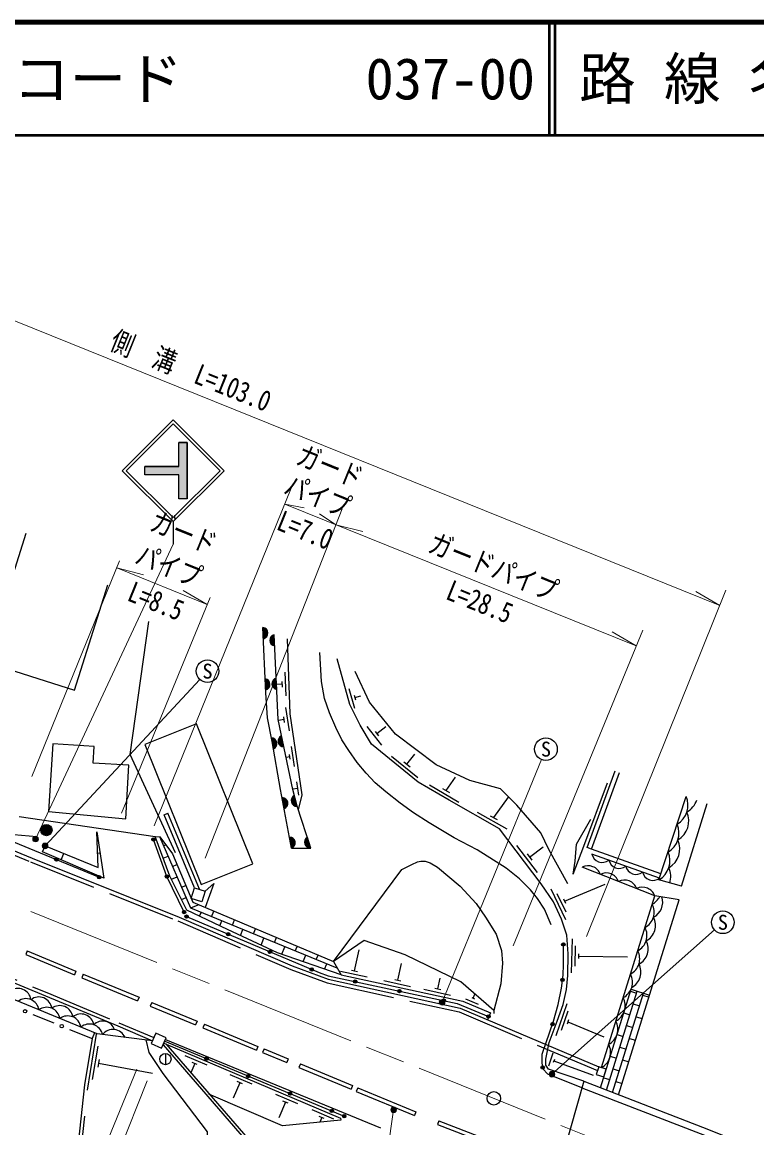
# Model space of a CAD drawing. Units: millimetres at full size, sheet at 1:1000; details may follow other scales. Extents: x 40000 to 680000, y 20000 to 380000.
# Drawn here: x 131187 to 196084, y 282282 to 380000 of the extents above; entities that cross this region are included whole.
import ezdxf
from ezdxf.enums import TextEntityAlignment as Align

# ---------------------------------------------------------------- set-up
doc = ezdxf.new("R2010")
doc.units = ezdxf.units.MM
doc.header["$LTSCALE"] = 1000
doc.linetypes.add('CHAIN', pattern=[18.5, 12, -1.5, 3.5, -1.5])
doc.linetypes.add('DASHED', pattern=[7.5, 6, -1.5])
for name, color, linetype, lineweight in [('M-BGD', 7, 'Continuous', 25), ('M-BMK', 2, 'CHAIN', 13), ('M-BMK-SRVR', 3, 'Continuous', 25), ('M-STR-HTXT', 7, 'Continuous', 13), ('M-STR-STR1', 1, 'Continuous', 25), ('M-STR-STRC', 7, 'Continuous', 25), ('M-TTL', 2, 'Continuous', 140), ('M-TTL-LINE', 7, 'Continuous', 50)]:
    doc.layers.add(name, color=color, linetype=linetype, lineweight=lineweight)
doc.layers.add('M-TTL-TXT', color=7, linetype='Continuous')
doc.styles.add('ＭＳ ゴシック', font='')
doc.styles.get('ＭＳ ゴシック').set_extended_font_data('MS Gothic')

msp = doc.modelspace()

# ---------------------------------------------------------------- hatches: boundary and pattern name
at = {"layer": 'M-BGD'}
for points in [[(152461, 326502, -0.82183), (152502, 325513)], [(153491, 324871, -0.82183), (153443, 325861)], [(152651, 321975, -0.82183), (152692, 320985)], [(153678, 321033, -0.82183), (153630, 322022)], [(153202, 316743, -0.82183), (153380, 315769)], [(154309, 315962, -0.82183), (154107, 316932)], [(154154, 311464, -0.82183), (154336, 310490)], [(155485, 310706, -0.82183), (155233, 311664)], [(132828, 308604, -1), (133828, 308604, -0.41421), (133328, 308104, -0.41421)], [(142641, 307772, -1), (142941, 307772, -0.41421), (142791, 307622, -0.41421)], [(154802, 307986, -0.82183), (154984, 307012)], [(156690, 307012, -0.82183), (156383, 307954)], [(134059, 305991, -1), (134359, 305991, -0.41421), (134209, 305841, -0.41421)], [(137842, 304430, -1), (138142, 304430, -0.41421), (137992, 304280, -0.41421)], [(143822, 304489, -1), (144122, 304489, -0.41421), (143972, 304339, -0.41421)], [(145343, 301355, -1), (145643, 301355, -0.41421), (145493, 301205, -0.41421)], [(145573, 301013, -1), (145849, 300896, -0.41421), (145653, 300816, -0.41421)], [(149256, 299453, -1), (149533, 299337, -0.41421), (149336, 299257, -0.41421)], [(178971, 298344, -1), (179008, 298642, -1)], [(152940, 297894, -1), (153216, 297777, -0.41421), (153020, 297697, -0.41421)], [(156623, 296335, -1), (156900, 296218, -0.41421), (156703, 296138, -0.41421)], [(160456, 295238, -1), (160750, 295175, -0.41421), (160572, 295060, -0.41421)], [(178899, 295205, -1), (178936, 295502, -1)], [(164368, 294403, -1), (164662, 294340, -0.41421), (164484, 294224, -0.41421)], [(168280, 293567, -1), (168573, 293504, -0.41421), (168395, 293389, -0.41421)], [(172244, 292191, -1), (172521, 292077, -0.41421), (172325, 291995, -0.41421)], [(177994, 291317, -1), (178092, 291600, -0.41421), (178185, 291409, -0.41421)], [(147333, 288459, -1), (147610, 288343, -0.41421), (147414, 288262, -0.41421)], [(177184, 287468, -0.41421), (177018, 287601, -0.41421), (177150, 287766, -1)], [(151025, 286917, -1), (151301, 286802, -0.41421), (151105, 286721, -0.41421)], [(154716, 285376, -1), (154992, 285260, -0.41421), (154796, 285180, -0.41421)], [(158407, 283834, -1), (158684, 283719, -0.41421), (158487, 283638, -0.41421)], [(159500, 283378, -1), (159777, 283262, -0.41421), (159581, 283182, -0.41421)]]:
    msp.add_hatch(color=256, dxfattribs=at).paths.add_polyline_path(points)
at = {"layer": 'M-STR-HTXT'}
for points in [[(132594, 307930, -1), (132155, 307691, -0.41421), (132255, 308030, -0.41421)], [(133464, 307205, -0.41421), (133221, 306949, -0.41421), (132964, 307192, -1)], [(168517, 293475, -0.41421), (168380, 293149, -0.41421), (168054, 293286, -1)], [(178234, 287003, -0.41421), (177967, 286771, -0.41421), (177735, 287037, -1)], [(163797, 283722, -0.41421), (163852, 284071, -0.41421), (164202, 284015, -1)]]:
    msp.add_hatch(color=256, dxfattribs=at).paths.add_polyline_path(points)
at = {"layer": 'M-STR-STRC'}
msp.add_hatch(color=256, dxfattribs=at).paths.add_polyline_path([(145022, 339984), (145022, 337859), (145772, 337859), (145772, 342859), (145022, 342859), (145022, 340734), (142022, 340734), (142022, 339984)])

# ---------------------------------------------------------------- linework, layer by layer
at = {"layer": 'M-BGD'}
for p, q in [((152461, 326502), (152502, 325513)), ((153491, 324871), (153443, 325861)), ((154508, 320450), (154428, 322548)), ((152651, 321975), (152692, 320985)), ((153678, 321033), (153630, 322022)), ((154178, 321243), (154159, 321732)), ((154168, 321488), (153657, 321468)), ((160050, 321106), (160530, 319372)), ((160523, 320522), (160635, 320117)), ((160579, 320319), (161090, 320461)), ((154374, 318117), (154301, 318601)), ((154789, 317365), (154479, 319442)), ((154337, 318359), (153826, 318283)), ((161630, 317756), (162935, 316111)), ((162518, 317120), (163302, 317742)), ((153202, 316743), (153380, 315769)), ((154309, 315962), (154107, 316932)), ((162365, 317312), (162670, 316928)), ((155258, 314216), (154993, 315997)), ((154829, 315062), (154506, 315014)), ((154860, 314855), (154798, 315270)), ((163822, 315131), (166152, 313242)), ((165176, 314419), (165886, 315294)), ((164904, 314640), (165448, 314199)), ((181091, 307064), (183575, 313835)), ((181467, 306926), (183951, 313697)), ((155635, 311690), (155458, 312876)), ((168627, 312095), (169462, 313263)), ((155546, 312283), (155089, 312215)), ((167181, 312596), (169769, 311077)), ((168325, 312272), (168929, 311918)), ((154154, 311464), (154336, 310490)), ((155485, 310706), (155233, 311664)), ((172841, 309698), (174157, 311520)), ((187436, 304202), (189831, 311578)), ((189438, 303630), (191701, 310941)), ((130926, 309806), (142947, 308035)), ((143727, 309945), (144050, 310080)), ((146411, 303506), (143727, 309945)), ((146847, 303370), (144050, 310080)), ((171388, 310176), (173999, 308699)), ((172537, 309871), (173146, 309526)), ((130457, 308194), (132480, 308037)), ((142947, 308035), (143339, 308009)), ((154802, 307986), (154984, 307012)), ((156690, 307012), (156383, 307954)), ((130426, 307552), (137992, 304430)), ((132993, 306681), (133214, 307198)), ((133214, 307198), (137904, 305306)), ((143683, 307218), (143864, 307297)), ((154984, 307012), (156690, 307012)), ((174856, 307231), (176666, 304839)), ((176000, 306216), (177197, 307121)), ((179861, 304705), (180791, 307173)), ((181467, 306926), (181090, 307060)), ((187610, 304738), (181467, 306926)), ((134640, 305976), (134865, 306532)), ((138083, 306551), (137861, 306543)), ((143652, 306114), (144082, 306301)), ((175789, 306495), (176212, 305937)), ((187487, 304358), (181515, 306484)), ((144481, 305384), (144855, 305547)), ((187073, 302793), (180657, 305317)), ((144374, 304247), (144880, 304467)), ((189438, 303630), (187436, 304202)), ((145279, 303550), (145630, 303703)), ((177898, 303420), (179183, 300709)), ((178426, 303006), (179197, 301380)), ((179083, 302322), (182684, 303832)), ((145271, 302456), (145679, 302633)), ((146078, 301716), (146748, 302008)), ((178993, 302511), (179173, 302132)), ((182350, 287608), (187073, 302793)), ((183874, 285214), (189231, 302435)), ((189231, 302435), (187073, 302793)), ((146852, 300990), (146989, 301323)), ((147914, 300944), (148114, 301432)), ((148662, 300131), (148840, 300565)), ((149765, 300186), (149957, 300655)), ((150475, 299281), (150691, 299807)), ((151616, 299428), (151800, 299878)), ((152291, 298437), (152541, 299049)), ((153467, 298670), (153643, 299100)), ((154121, 297630), (154392, 298292)), ((155318, 297913), (155486, 298323)), ((179765, 298981), (179684, 295982)), ((180048, 298373), (180000, 296574)), ((131641, 297927), (131507, 297604)), ((131507, 297604), (135808, 295817)), ((131641, 297927), (135942, 296141)), ((156014, 296975), (156243, 297534)), ((157169, 297155), (157329, 297546)), ((160547, 296173), (160947, 298002)), ((180330, 297675), (180319, 297255)), ((180324, 297465), (184658, 297406)), ((135942, 296141), (135808, 295817)), ((157908, 296320), (158094, 296776)), ((159311, 296136), (161655, 295624)), ((160274, 296233), (160821, 296113)), ((164377, 295336), (164698, 296802)), ((136591, 295871), (136457, 295548)), ((136457, 295548), (141376, 293504)), ((136591, 295871), (141511, 293827)), ((163141, 295299), (165486, 294787)), ((164104, 295396), (164651, 295276)), ((167906, 294565), (168111, 295500)), ((166670, 294528), (169015, 294016)), ((167633, 294625), (168180, 294505)), ((182270, 285835), (184976, 294535)), ((182805, 285628), (185522, 294365)), ((183339, 285421), (186069, 294195)), ((184920, 294354), (185466, 294184)), ((184976, 294535), (186615, 294025)), ((141511, 293827), (141376, 293504)), ((142641, 293359), (142507, 293036)), ((142641, 293359), (146643, 291704)), ((170359, 293690), (171467, 293228)), ((170899, 293790), (171158, 293682)), ((171028, 293736), (171183, 294107)), ((179309, 293255), (178324, 290421)), ((185169, 293230), (185715, 293060)), ((186012, 294015), (186559, 293845)), ((132141, 292306), (133993, 291552)), ((142507, 293036), (146509, 291381)), ((172564, 292447), (172305, 291838)), ((179395, 292590), (178804, 290890)), ((184326, 292445), (184872, 292275)), ((146643, 291704), (146509, 291381)), ((147283, 291439), (147149, 291116)), ((147283, 291439), (152014, 289483)), ((179452, 291840), (179314, 291443)), ((179383, 291641), (182565, 290317)), ((184575, 291320), (185121, 291150)), ((185418, 292105), (185965, 291935)), ((135382, 290986), (137374, 290175)), ((137741, 290553), (136922, 285620)), ((147149, 291116), (151880, 289159)), ((183732, 290535), (184278, 290365)), ((137873, 289517), (137382, 286557)), ((143781, 289942), (159638, 283320)), ((143853, 290104), (162836, 282287)), ((152014, 289483), (151880, 289159)), ((152564, 289255), (152430, 288932)), ((152564, 289255), (154698, 288373)), ((183981, 289410), (184527, 289240)), ((184824, 290195), (185371, 290025)), ((137981, 288333), (137866, 287643)), ((143839, 288862), (143839, 287862)), ((147518, 287833), (145586, 288655)), ((152430, 288932), (154564, 288049)), ((154698, 288373), (154564, 288049)), ((178068, 288872), (177671, 287739)), ((178199, 288338), (178106, 288074)), ((183138, 288625), (183684, 288455)), ((184230, 288285), (184777, 288115)), ((137923, 287988), (142692, 287112)), ((146435, 287968), (146088, 287154)), ((146660, 287872), (146209, 288064)), ((155763, 287932), (155630, 287609)), ((155630, 287609), (160239, 285702)), ((155763, 287932), (160372, 286026)), ((178153, 288206), (181611, 286951)), ((183387, 287500), (183933, 287330)), ((151496, 286140), (149563, 286962)), ((150637, 286179), (150187, 286371)), ((182544, 286715), (183090, 286545)), ((183636, 286376), (184183, 286206)), ((150412, 286275), (149825, 284895)), ((160372, 286026), (160239, 285702)), ((160839, 285833), (160705, 285509)), ((160705, 285509), (165840, 283386)), ((160839, 285833), (165974, 283709)), ((155533, 284421), (153601, 285244)), ((154450, 284556), (153862, 283176)), ((154675, 284461), (154224, 284652)), ((158732, 283060), (156800, 283882)), ((165974, 283709), (165840, 283386)), ((136697, 283304), (136158, 278333)), ((157874, 283099), (157423, 283291)), ((157648, 283195), (157473, 282784)), ((168000, 282910), (167873, 282584)), ((167873, 282584), (172674, 280712)), ((168000, 282910), (172801, 281038))]:
    msp.add_line(p, q, dxfattribs=at)
at = {"layer": 'M-BGD', "linetype": 'DASHED'}
msp.add_line((180791, 307173), (183295, 313824), dxfattribs=at)
at = {"layer": 'M-BGD'}
for points in [[(131503, 334796), (127918, 323475), (135813, 320975), (138754, 330261)], [(144746, 306576), (140721, 315281), (142379, 327031)], [(154984, 307012), (154019, 312190), (153262, 316420), (152870, 318525), (152703, 320717), (152461, 326502)], [(83310, 326096), (95701, 321045), (108981, 315542), (119413, 311317), (132067, 306118), (145072, 300902), (155036, 296597), (158218, 295432), (169884, 292864), (182111, 287680)], [(156690, 307012), (155485, 310708), (155092, 312199), (153807, 318372), (153443, 325861)], [(155584, 310403), (155933, 311724), (154869, 318862), (154615, 325510)], [(177909, 300218), (177327, 301615), (176700, 302554), (176089, 303325), (175119, 304287), (173935, 305245), (171391, 306862), (169333, 307922), (167152, 309237), (165757, 310132), (164577, 310972), (163321, 311967), (162381, 312777), (161571, 313628), (160785, 314564), (160038, 315623), (159434, 316583), (158891, 317672), (158328, 318961), (157902, 320219), (157639, 321722), (157472, 324294)], [(180790, 286407), (177692, 287478), (177440, 287834), (177440, 288355), (177726, 289833), (178459, 291724), (178965, 293179), (179273, 294504), (179378, 295754), (179429, 297653), (179293, 299304), (178839, 300735), (178110, 302273), (177036, 303852), (173354, 308719), (168900, 311239), (166167, 312843), (162055, 316178), (161050, 317879), (160129, 319695), (159014, 323722)], [(179401, 303838), (177720, 306874), (177007, 308364), (174869, 310797), (173446, 312242), (170734, 312974), (167747, 314373), (164180, 317069), (161879, 319915), (160610, 322611)], [(179861, 304705), (180028, 305840), (180141, 307349), (181422, 309554)], [(97736, 308469), (98205, 308275), (108882, 303944), (118095, 300189), (125066, 297334), (133241, 293960), (139626, 291287), (142702, 289982)], [(137904, 305306), (137795, 308458), (138413, 304361), (132993, 306681)], [(159354, 295820), (153748, 297759), (149339, 299809), (145742, 301517), (144237, 304519), (142947, 308035)], [(143339, 308009), (144456, 306496), (146255, 302217), (158685, 296974)], [(159019, 296397), (146089, 301692), (143339, 308009)], [(142702, 289982), (137823, 290583), (97645, 307157)], [(145493, 301355), (143972, 304489), (142791, 307772)], [(158685, 296974), (164734, 305130), (165616, 305546), (166118, 305795), (166397, 305842), (166777, 305842), (167228, 305692), (167869, 305327), (169866, 303643), (171290, 302107), (172118, 300915), (173043, 299399), (173526, 297954), (173620, 296832), (173457, 295000), (172845, 292660), (172852, 292393)], [(147366, 303209), (148116, 303879), (147352, 301754)], [(145711, 300954), (157417, 295999), (158217, 295716), (169609, 293283), (172382, 292134)], [(172845, 292660), (169928, 295200), (165027, 297560), (161385, 298842), (158685, 296974), (159354, 295820)], [(180630, 285836), (177635, 287026), (177182, 287488), (177116, 288073), (177116, 288783), (178129, 291706), (178544, 293193), (178827, 294622), (178971, 295784), (179004, 296726), (178990, 298493)], [(159354, 295820), (170107, 293470), (172564, 292447)], [(137581, 290683), (137374, 290175), (136697, 286096), (134834, 268891)], [(142103, 290056), (142379, 288953), (143616, 287089), (147526, 281943), (146960, 270454), (146349, 266366), (146307, 263832)], [(143631, 289608), (151924, 280039), (160806, 277709), (165433, 274763), (174477, 271600), (178412, 270668)], [(143708, 289781), (159298, 283145), (159342, 282968), (154196, 282461), (147690, 285276)], [(143873, 289710), (152062, 280261), (160907, 277941), (165543, 274989), (174547, 271841), (178469, 270911)]]:
    msp.add_lwpolyline(points, dxfattribs=at)
at = {"layer": 'M-BGD', "linetype": 'DASHED'}
for points in [[(83194, 325765), (95568, 320721), (108848, 315218), (119281, 310993), (131936, 305794), (144938, 300578), (154907, 296272), (158119, 295095), (169777, 292529), (182006, 287344)], [(97859, 308742), (98318, 308552), (108995, 304222), (118209, 300467), (125180, 297612), (133356, 294237), (139742, 291563), (142825, 290255)]]:
    msp.add_lwpolyline(points, dxfattribs=at)
at = {"layer": 'M-BGD'}
for points in [[(146999, 303794), (151560, 305628), (146589, 317991), (142028, 316158)], [(140344, 309601), (140626, 314333), (137474, 314521), (137561, 315994), (133910, 316211), (133511, 310235)], [(146114, 302551), (146411, 303506), (147366, 303209), (147069, 302254)], [(142591, 289734), (143503, 289324), (143913, 290237), (143001, 290646)], [(182572, 286806), (182780, 287474), (182111, 287682), (181903, 287014)]]:
    msp.add_lwpolyline(points, close=True, dxfattribs=at)
for centre, radius in [((133328, 308604), 500), ((142791, 307772), 150), ((134209, 305991), 150), ((137992, 304430), 150), ((143972, 304489), 150), ((145493, 301355), 150), ((145711, 300954), 150), ((149395, 299395), 150), ((178990, 298493), 150), ((153078, 297836), 150), ((156762, 296276), 150), ((160603, 295207), 150), ((178918, 295354), 150), ((164515, 294371), 150), ((168427, 293536), 150), ((131446, 292589), 150), ((172382, 292134), 150), ((134688, 291269), 150), ((178043, 291458), 150), ((143839, 288362), 500), ((147472, 288401), 150), ((177167, 287617), 150), ((151163, 286859), 150), ((154854, 285318), 150), ((158545, 283777), 150), ((159638, 283320), 150)]:
    msp.add_circle(centre, radius, dxfattribs=at)
for centre, radius, start, end in [((152384, 326003), 505, 283.57139, 81.22958), ((153565, 325371), 505, 103.95767, 261.61586), ((152574, 321475), 505, 283.57139, 81.22958), ((153751, 321532), 505, 103.95767, 261.61586), ((153195, 316238), 505, 291.48207, 89.14026), ((154304, 316467), 505, 112.92928, 270.58747), ((154149, 310959), 505, 291.73154, 89.38973), ((155454, 311210), 505, 115.91429, 273.57248), ((188076, 310789), 1924, 299.81009, 24.21794), ((188950, 311864), 1924, 299.81009, 341.58503), ((188151, 309406), 1924, 299.81009, 24.21794), ((187278, 308330), 1924, 299.81009, 24.21794), ((154797, 307481), 505, 291.73154, 89.38973), ((156629, 307513), 505, 119.23201, 276.8902), ((187353, 306947), 1924, 299.81009, 24.21794), ((182420, 306665), 923, 191.26777, 309.53477), ((183913, 306133), 923, 191.26777, 309.53477), ((186480, 305872), 1924, 299.81009, 24.21794), ((181179, 304290), 1152, 20.10748, 116.93306), ((185406, 305601), 923, 191.26777, 309.53477), ((186899, 305070), 923, 191.26777, 309.53477), ((186555, 304488), 1924, 343.06701, 24.21794), ((182783, 303659), 1152, 20.10748, 116.93306), ((184387, 303028), 1152, 20.10748, 116.93306), ((185991, 302397), 1152, 20.10748, 116.93306), ((185499, 301341), 1522, 297.4787, 27.96636), ((186141, 303405), 1522, 297.4787, 333.31657), ((186250, 302239), 1522, 297.4787, 17.14053), ((185608, 300176), 1522, 297.4787, 27.96636), ((184857, 299277), 1522, 297.4787, 27.96636), ((184966, 298112), 1522, 297.4787, 27.96636), ((184215, 297214), 1522, 297.4787, 27.96636), ((184325, 296048), 1522, 297.4787, 27.96636), ((183574, 295150), 1522, 297.4787, 27.96636), ((130820, 293453), 1160, 8.06746, 127.09708), ((131526, 292543), 1160, 8.06746, 127.09708), ((132669, 292691), 1160, 8.06746, 127.09708), ((182932, 293086), 1522, 297.4787, 27.96636), ((133375, 291781), 1160, 8.06746, 127.09708), ((134518, 291928), 1160, 8.06746, 127.09708), ((135224, 291018), 1160, 8.06746, 127.09708), ((136391, 291211), 1140, 9.26029, 129.461), ((137133, 290275), 1183, 12.22294, 130.00965), ((138305, 290622), 1104, 18.40631, 135.60695), ((182290, 291022), 1522, 297.4787, 27.96636), ((139210, 289819), 1160, 23.46201, 142.49164), ((181648, 288958), 1522, 297.4787, 27.96636)]:
    msp.add_arc(centre, radius, start, end, dxfattribs=at)
at = {"layer": 'M-BMK'}
msp.add_line((80476, 322168), (205892, 271559), dxfattribs=at)
at = {"layer": 'M-BMK-SRVR'}
msp.add_circle((172850, 284892), 600, dxfattribs=at)
at = {"layer": 'M-STR-HTXT'}
for p, q in [((98069, 366681), (192808, 328452)), ((142837, 308985), (154951, 338806)), ((154383, 337409), (185425, 324883)), ((154383, 337409), (156089, 337089)), ((147351, 306130), (159457, 336988)), ((158906, 335584), (157456, 336537)), ((158906, 335584), (161289, 334991)), ((132374, 307811), (144523, 333860)), ((132037, 313328), (139790, 332381)), ((139539, 331763), (147545, 328533)), ((139539, 331763), (141921, 331170)), ((147545, 328533), (145418, 329759)), ((181024, 299207), (193351, 329799)), ((192808, 328452), (190681, 329678)), ((139955, 310091), (147799, 329149)), ((174555, 298368), (185997, 326278)), ((185425, 324883), (183298, 326109)), ((133214, 307198), (146880, 321912)), ((168285, 293380), (177075, 314825)), ((177984, 287020), (192335, 299785)), ((141328, 287485), (130779, 261686)), ((142244, 286428), (132097, 261135)), ((163999, 283868), (162255, 272167))]:
    msp.add_line(p, q, dxfattribs=at)
for centre in [(132374, 307811), (133214, 307198), (168285, 293380), (177984, 287020), (163999, 283868)]:
    msp.add_circle(centre, 250, dxfattribs=at)
at = {"layer": 'M-STR-STR1'}
msp.add_line((180790, 286407), (177759, 275635), dxfattribs=at)
for points in [[(180790, 286407), (191279, 282347), (200836, 278533), (205310, 276770), (209529, 275159), (214227, 273577), (218056, 272436), (221653, 271553), (229385, 269929), (232682, 269353), (235411, 269013), (239578, 268492), (240888, 268387)], [(180630, 285836), (191063, 281797), (200619, 277984), (205096, 276219), (209330, 274603), (214048, 273014), (217901, 271866), (221522, 270977), (229274, 269349), (232594, 268769), (235338, 268426), (239518, 267904), (240728, 267807)]]:
    msp.add_lwpolyline(points, dxfattribs=at)
at = {"layer": 'M-STR-STRC'}
for p, q in [((140023, 340360), (144523, 344860)), ((140376, 340360), (144523, 344507)), ((149023, 340360), (144523, 344860)), ((148669, 340360), (144523, 344507)), ((145772, 342859), (145022, 342859)), ((145022, 340734), (145022, 342859)), ((145772, 337859), (145772, 342859)), ((140023, 340360), (144523, 335859)), ((140376, 340360), (144523, 336213)), ((142022, 339984), (142022, 340734)), ((145022, 340734), (142022, 340734)), ((144523, 336213), (148669, 340360)), ((144523, 335860), (149023, 340360)), ((145022, 339984), (142022, 339984)), ((145022, 337859), (145022, 339984)), ((145772, 337859), (145022, 337859)), ((144523, 335859), (144523, 333860))]:
    msp.add_line(p, q, dxfattribs=at)
msp.add_lwpolyline([(142022, 340734), (145022, 340734), (145022, 342859), (145772, 342859), (145772, 337859), (145022, 337859), (145022, 339984), (142022, 339984)], close=True, dxfattribs=at)
for centre in [(147560, 322645), (177454, 315751), (193082, 300449)]:
    msp.add_circle(centre, 1000, dxfattribs=at)
at = {"layer": 'M-TTL'}
msp.add_line((680000, 380000), (40000, 380000), dxfattribs=at)
at = {"layer": 'M-TTL-LINE'}
for p, q in [((177750, 380000), (177750, 370000)), ((178250, 380000), (178250, 370000)), ((40000, 370000), (680000, 370000))]:
    msp.add_line(p, q, dxfattribs=at)

# ---------------------------------------------------------------- texts
at = {"layer": 'M-STR-HTXT', "style": 'ＭＳ ゴシック', "width": 0.8}
for s, p in [('側\u3000溝\u3000L=103.0', (145547, 347835)), ('ガード', (157829, 339394)), ('パイプ', (156753, 336765)), ('ガード', (144917, 333542)), ('ガードパイプ', (172274, 330502)), ('パイプ', (143604, 330593))]:
    msp.add_text(s, height=1833, rotation=338.025, dxfattribs=at).set_placement(p, align=Align.BOTTOM_CENTER)
for s, p in [('L=7.0', (156541, 335963)), ('L=8.5', (143359, 329696)), ('L=28.5', (171957, 329636))]:
    msp.add_text(s, height=1833, rotation=338.025, dxfattribs=at).set_placement(p, align=Align.TOP_CENTER)
at = {"layer": 'M-STR-STRC', "style": 'ＭＳ ゴシック'}
for p in [(147560, 322645), (177454, 315751), (193082, 300449)]:
    msp.add_text('S', height=1320, dxfattribs=at).set_placement(p, align=Align.MIDDLE_CENTER)
at = {"layer": 'M-TTL-TXT', "style": 'ＭＳ ゴシック'}
for s, p in [('路 線 名', (180380, 375000)), ('図面コード', (120380, 375000)), ('037-00', (161521, 375000))]:
    msp.add_text(s, height=3666, dxfattribs=at).set_placement(p, align=Align.MIDDLE_LEFT)

doc.saveas('drawing.dxf')
